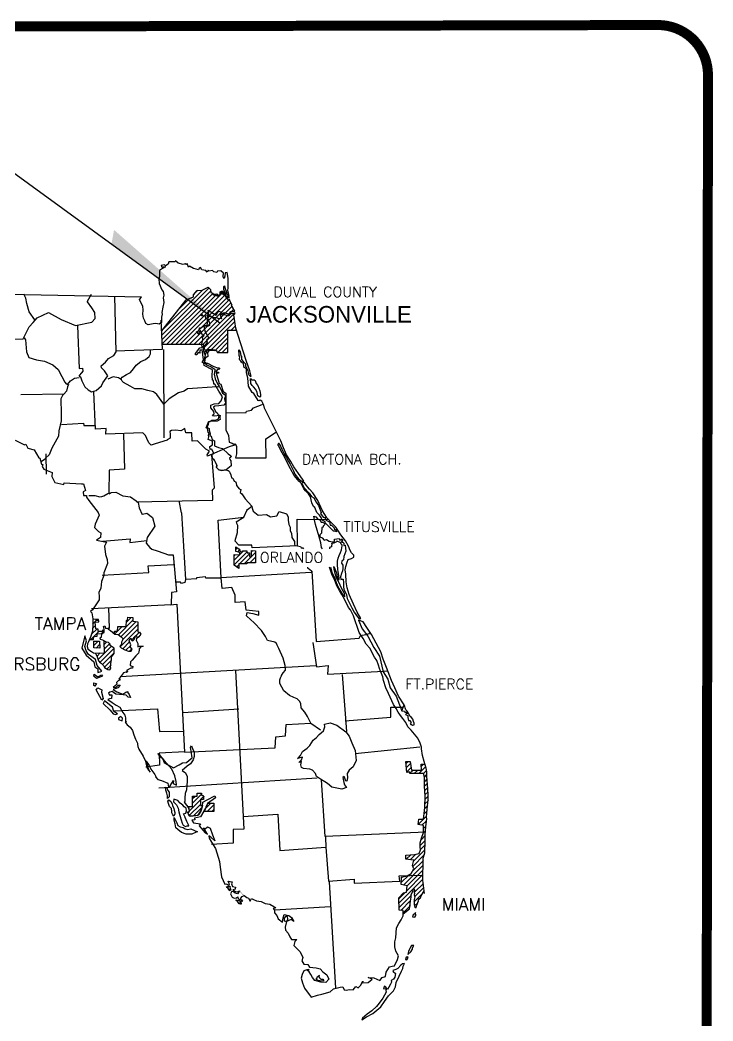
# Paper-space layout 'Cover' of a CAD drawing. Header units: feet, sheet in inches. Extents: x -1.2 to 33.8, y 0.1 to 22.9.
# Drawn here: x 13.79 to 16.66, y 14.531 to 18.678 of the extents above; entities that cross this region are included whole.
import ezdxf
from ezdxf.enums import TextEntityAlignment as Align

# ---------------------------------------------------------------- set-up
doc = ezdxf.new("R2010")
doc.units = ezdxf.units.FT
doc.header["$MEASUREMENT"] = 0
doc.layers.add('TBLK', color=7, linetype='Continuous')
doc.styles.add('ITALICC', font='simplex', dxfattribs={"height": 0.005333})
doc.styles.add('JAX', font='H2N.SHX', dxfattribs={"height": 0.111111})
doc.styles.add('SIMPLEX', font='simplex.shx', dxfattribs={"width": 0.9, "height": 0.08})

# ---------------------------------------------------------------- blocks, each defined once
blk = doc.blocks.new('*X25')
at = {"color": 0}
for p, q in [((-182002, -102452), (-45847, 33703)), ((-181359, -115068), (-40686, 25605)), ((-180717, -127684), (-34600, 18433)), ((-177844, -85036), (-64666, 28142)), ((-168872, -129098), (-25852, 13923)), ((-155746, -129230), (-6521, 19995)), ((-142620, -129361), (218, 13476)), ((-132110, -26044), (-104062, 2004)), ((-129493, -129493), (6873, 6873)), ((-116367, -129625), (14054, 796)), ((-86490, 19576), (-78782, 27284)), ((-103241, -129757), (17830, -8686)), ((-90115, -129889), (21607, -18168)), ((-76988, -130021), (25383, -27650)), ((-63862, -130153), (29159, -37132)), ((-62823, -142372), (27199, -52350)), ((-59620, -152428), (28682, -64125)), ((17700, -88366), (30165, -75901)), ((31648, -87676), (32973, -86351)), ((-40665, -146731), (9021, -97045)), ((-27407, -146731), (8814, -110510)), ((-20053, -152635), (8608, -123975)), ((-6794, -152635), (8401, -137440)), ((6464, -152635), (8194, -150905))]:
    blk.add_line(p, q, dxfattribs=at)
blk = doc.blocks.new('*X24')
at = {"color": 0}
for p, q in [((31385, -724335), (35630, -720091)), ((26417, -769078), (64066, -731429)), ((26417, -742562), (29414, -739565)), ((26417, -755820), (42017, -740220)), ((37126, -731853), (42533, -726445)), ((42170, -766583), (71272, -737481)), ((42845, -739392), (53641, -728596)), ((55429, -766583), (76028, -745984)), ((71959, -763311), (88399, -746871)), ((76764, -745247), (88399, -733613)), ((77022, -731732), (80868, -727885)), ((33678, -775075), (40048, -768705)), ((85217, -763311), (88399, -760129))]:
    blk.add_line(p, q, dxfattribs=at)
blk = doc.blocks.new('*X23')
at = {"color": 0}
for p, q in [((-383376, -926965), (-382790, -926378)), ((-371784, -928631), (-370074, -926921)), ((-285422, -935077), (-271632, -921286)), ((-386897, -970260), (-371851, -955214)), ((-383906, -940753), (-372855, -929702)), ((-383520, -953625), (-375065, -945170)), ((-311786, -961441), (-298109, -947763)), ((-307598, -970511), (-266716, -929629)), ((-303922, -1006609), (-252619, -955306)), ((-300969, -977140), (-257214, -933385)), ((-295046, -984475), (-252619, -942048)), ((-389203, -985824), (-380343, -976964)), ((-380062, -976683), (-365870, -962492)), ((-358682, -968561), (-350019, -959899)), ((-319844, -969498), (-311984, -961638)), ((-271363, -987309), (-258989, -974935)), ((-258497, -974443), (-247924, -963870)), ((-379932, -1003070), (-367239, -990377)), ((-373777, -1010173), (-363382, -999778)), ((-367079, -1043250), (-328682, -1004853)), ((-361919, -1051348), (-321759, -1011188)), ((-349862, -999517), (-343242, -992896)), ((-349638, -1012551), (-334647, -997559)), ((-296239, -1012185), (-276414, -992360)), ((-287103, -1016307), (-273223, -1002427)), ((-277025, -1019487), (-270144, -1012606)), ((-375683, -1025337), (-375275, -1024930)), ((-370641, -1033554), (-361652, -1024565)), ((-355139, -1057827), (-322374, -1025061)), ((-350532, -1066478), (-329920, -1045866)), ((-341956, -1071160), (-330330, -1059534))]:
    blk.add_line(p, q, dxfattribs=at)
blk = doc.blocks.new('*X22')
at = {"color": 0}
for p, q in [((-103305, -1482163), (-71333, -1450191)), ((-94052, -1459652), (-68187, -1433787)), ((-94052, -1446394), (-86904, -1439245)), ((-80537, -1432879), (-78302, -1430644)), ((-70631, -1449489), (-61815, -1440673)), ((-106835, -1472435), (-104376, -1469976)), ((-103542, -1495659), (-71333, -1463450)), ((-91042, -1496417), (-66442, -1471817)), ((-55942, -1474575), (-41100, -1459733)), ((-51743, -1483634), (-32652, -1464544)), ((-38485, -1483634), (-32652, -1477802)), ((-107881, -1486739), (-106626, -1485484))]:
    blk.add_line(p, q, dxfattribs=at)
blk = doc.blocks.new('*X21')
at = {"color": 0}
for p, q in [((524779, -1344635), (530755, -1338659)), ((525848, -1356824), (537737, -1344935)), ((526918, -1369012), (539585, -1356345)), ((561762, -1373943), (581760, -1353945)), ((568840, -1353607), (575393, -1347053)), ((536200, -1372988), (545347, -1363841)), ((548504, -1373943), (558605, -1363841)), ((575021, -1373943), (583608, -1365355)), ((577848, -1384373), (585064, -1377158)), ((577848, -1397632), (585925, -1389555)), ((577857, -1410881), (586786, -1401952)), ((579038, -1422958), (587637, -1414359)), ((580219, -1435036), (588433, -1426822)), ((580255, -1448258), (589228, -1439284)), ((578507, -1476522), (588334, -1466695)), ((579647, -1462124), (590024, -1451747)), ((560059, -1521487), (575148, -1506398)), ((561372, -1506915), (561890, -1506398)), ((575171, -1506375), (584446, -1497099)), ((576750, -1491538), (586008, -1482279)), ((570878, -1523926), (582885, -1511919)), ((575168, -1532894), (581762, -1526300)), ((568277, -1566301), (580555, -1554024)), ((574650, -1546670), (581154, -1540167)), ((547233, -1627120), (579246, -1595107)), ((565498, -1582339), (580006, -1567831)), ((566736, -1594359), (579456, -1581639)), ((525461, -1622376), (538326, -1609511)), ((537094, -1624001), (553316, -1607779)), ((544557, -1643054), (578493, -1609119)), ((516925, -1697203), (573770, -1640358)), ((528127, -1699260), (573770, -1653616)), ((543672, -1657198), (575102, -1625768)), ((504294, -1749609), (573770, -1680133)), ((510983, -1689887), (532446, -1668423)), ((511807, -1675805), (513862, -1673749)), ((526155, -1714490), (573770, -1666874)), ((550469, -1716692), (574926, -1692235)), ((550469, -1729951), (576337, -1704082)), ((503829, -1736815), (522083, -1718561)), ((504759, -1762402), (540362, -1726800)), ((547034, -1746644), (568298, -1725380)), ((509852, -1770567), (538002, -1742417)), ((516099, -1777579), (537273, -1756405)), ((549018, -1757918), (558490, -1748446))]:
    blk.add_line(p, q, dxfattribs=at)

psp = doc.layouts.new('Cover')

# ---------------------------------------------------------------- linework, layer by layer
at = {"layer": 'TBLK'}
for p, q in [((13.3634, 18.3342), (14.6176, 17.4228)), ((13.8963, 16.8807), (13.8982, 16.796))]:
    psp.add_line(p, q, dxfattribs=at)
psp.add_lwpolyline([(9.4315, 18.4347, 0.0414, 0.0414, 0), (9.4187, 8.8314, 0.0414, 0.0414, 0), (16.6264, 8.8468, 0.0414, 0.0414, 0), (16.6393, 18.4501, 0.0414, 0.0414, 0.414214), (16.4324, 18.657, 0, 0, 0)], format="xyseb", dxfattribs=at)
at = {"layer": 'TBLK', "const_width": 0.0414}
psp.add_lwpolyline([(16.4324, 18.657), (9.6384, 18.6416, 0.414214)], format="xyb", dxfattribs=at)
at = {"layer": 'TBLK'}
for points in [[(15.0421, 16.4873), (15.0382, 16.4933), (15.0357, 16.5125), (15.0282, 16.5362), (15.021, 16.5648), (15.0135, 16.5878), (15.0107, 16.6008), (15.0074, 16.622), (15.0144, 16.6196), (15.0239, 16.6105), (15.031, 16.6074), (15.037, 16.5982), (15.0433, 16.5972), (15.0519, 16.5914), (15.0558, 16.5965), (15.0521, 16.5997), (15.0414, 16.606), (15.0374, 16.6168), (15.0306, 16.6261), (15.0189, 16.6378), (15.0108, 16.6588), (15.0058, 16.662), (14.9986, 16.6781), (14.9925, 16.7019), (14.9848, 16.7153), (14.9724, 16.7269), (14.965, 16.7362), (14.9603, 16.747), (14.9533, 16.7604), (14.9453, 16.7675), (14.9408, 16.7735), (14.9253, 16.7912), (14.9106, 16.8187), (14.8967, 16.8441), (14.8865, 16.8656), (14.8751, 16.885), (14.861, 16.9139), (14.8589, 16.9151), (14.8585, 16.9212), (14.8598, 16.9234), (14.8597, 16.9248), (14.8611, 16.9242), (14.8649, 16.9189), (14.8694, 16.9122), (14.8742, 16.9001), (14.8843, 16.8813), (14.892, 16.8666), (14.9013, 16.8492), (14.9088, 16.8379), (14.9158, 16.8245), (14.9221, 16.8096), (14.9284, 16.7962), (14.9426, 16.777), (14.9578, 16.7661), (14.9652, 16.7673), (14.96, 16.7752), (14.9427, 16.7998), (14.9239, 16.827), (14.9109, 16.849), (14.8935, 16.8763), (14.8808, 16.9053), (14.8701, 16.9351), (14.8514, 16.9733), (14.8328, 17.0088), (14.8024, 17.0692), (14.8003, 17.0822), (14.7918, 17.0983), (14.7846, 17.1034), (14.7806, 17.1004), (14.7758, 17.1015), (14.7582, 17.1301), (14.751, 17.1353), (14.7358, 17.1606), (14.7332, 17.195), (14.7284, 17.2168), (14.7275, 17.2333), (14.7182, 17.2383), (14.7153, 17.254), (14.7074, 17.2598), (14.705, 17.2652), (14.7007, 17.2684), (14.6991, 17.2724), (14.6998, 17.2842), (14.6969, 17.2854), (14.698, 17.2903), (14.6961, 17.3109), (14.7022, 17.3029), (14.705, 17.2886), (14.7073, 17.2853), (14.7068, 17.2708), (14.714, 17.2636), (14.7236, 17.2531), (14.7242, 17.2434), (14.7335, 17.2254), (14.7346, 17.2172), (14.7379, 17.2077), (14.7446, 17.2005), (14.7472, 17.202), (14.7411, 17.2251), (14.7263, 17.2677), (14.705, 17.3362), (14.6835, 17.4012), (14.6761, 17.4561), (14.6813, 17.4626), (14.6744, 17.4622), (14.6654, 17.4617), (14.6609, 17.4572), (14.6542, 17.4527), (14.6467, 17.4523), (14.6417, 17.4555), (14.6264, 17.4566), (14.6207, 17.4605), (14.618, 17.4603), (14.6246, 17.44), (14.6107, 17.4412), (14.6051, 17.4444), (14.5905, 17.4449), (14.5715, 17.4507), (14.5673, 17.4409), (14.5745, 17.4226), (14.5751, 17.4123), (14.5691, 17.4092), (14.5512, 17.4082), (14.5545, 17.3987), (14.5551, 17.3884), (14.5719, 17.3603), (14.5627, 17.3516), (14.5653, 17.3435), (14.5538, 17.3262), (14.5512, 17.3116), (14.567, 17.3132), (14.582, 17.3147), (14.5974, 17.3121), (14.5976, 17.308), (14.5728, 17.3086), (14.5657, 17.3), (14.5673, 17.2842), (14.5566, 17.2774), (14.554, 17.2614), (14.5619, 17.2563), (14.5661, 17.2565), (14.5896, 17.2434), (14.6043, 17.2387), (14.6058, 17.2367), (14.6134, 17.2371), (14.6172, 17.2312), (14.607, 17.2292), (14.6013, 17.2199), (14.6117, 17.2192), (14.6113, 17.2149), (14.6023, 17.2144), (14.6151, 17.1717), (14.6222, 17.1686), (14.6315, 17.1388), (14.6422, 17.1319), (14.6427, 17.1243), (14.6374, 17.1081), (14.6385, 17.1012), (14.6417, 17.0924), (14.6334, 17.0816), (14.6128, 17.0791), (14.597, 17.0775), (14.5916, 17.0745), (14.5949, 17.0649), (14.6004, 17.0543), (14.6083, 17.0491), (14.6093, 17.0437), (14.6184, 17.0401), (14.6176, 17.0311), (14.6188, 17.0222), (14.6067, 17.0166), (14.5792, 17.015), (14.5717, 17.0126), (14.5711, 17.0118), (14.5696, 17.0021), (14.5644, 16.9956), (14.5648, 16.9901), (14.5726, 16.9857), (14.573, 16.9789), (14.5773, 16.9632), (14.5756, 16.9569), (14.5819, 16.9538), (14.5862, 16.9396), (14.5949, 16.9345), (14.5953, 16.9138), (14.6115, 16.9071), (14.6291, 16.9034), (14.6517, 16.8812), (14.6618, 16.8735), (14.6647, 16.8709), (14.6629, 16.8666), (14.6576, 16.8622), (14.6586, 16.8567), (14.6637, 16.8515), (14.6643, 16.8308), (14.6439, 16.8148), (14.6256, 16.8113), (14.6131, 16.8149), (14.6091, 16.8182), (14.6042, 16.8242), (14.6056, 16.8333), (14.599, 16.8457), (14.5963, 16.852), (14.593, 16.8578), (14.5878, 16.8605), (14.5851, 16.862), (14.5839, 16.8783), (14.5928, 16.8821), (14.585, 16.8995), (14.5776, 16.8991), (14.5761, 16.9114), (14.5875, 16.9176), (14.5866, 16.9327), (14.5696, 16.94), (14.5725, 16.9505), (14.5699, 16.9586), (14.5731, 16.9643), (14.5692, 16.971), (14.567, 16.986), (14.5607, 16.9885), (14.5723, 17.016), (14.5757, 17.0148), (14.5844, 17.0195), (14.5989, 17.0196), (14.6117, 17.0259), (14.6143, 17.0399), (14.5973, 17.0368), (14.5875, 17.0376), (14.5901, 17.0419), (14.594, 17.0463), (14.5927, 17.0566), (14.5795, 17.0709), (14.5795, 17.082), (14.5936, 17.0883), (14.6136, 17.0895), (14.6226, 17.0997), (14.6286, 17.1172), (14.6217, 17.1279), (14.6134, 17.1406), (14.5966, 17.1686), (14.5932, 17.1691), (14.5916, 17.1841), (14.5867, 17.1859), (14.5856, 17.2038), (14.587, 17.2287), (14.5521, 17.2468), (14.551, 17.255), (14.5438, 17.2601), (14.5493, 17.2715), (14.5443, 17.3112), (14.5354, 17.31), (14.5331, 17.303), (14.536, 17.2997), (14.5347, 17.2982), (14.5277, 17.3006), (14.522, 17.2906), (14.5172, 17.2903), (14.5169, 17.2965), (14.5349, 17.3197), (14.5438, 17.3208), (14.543, 17.3346), (14.543, 17.3346), (14.5467, 17.3548), (14.5462, 17.3637), (14.5526, 17.371), (14.5457, 17.372), (14.5369, 17.3922), (14.5294, 17.3807), (14.5303, 17.3759), (14.5214, 17.3871), (14.5261, 17.3881), (14.5314, 17.3933), (14.5336, 17.403), (14.5412, 17.4035), (14.5529, 17.4138), (14.5648, 17.4117), (14.5663, 17.4215), (14.5668, 17.4381), (14.5598, 17.4397), (14.5584, 17.4507), (14.5411, 17.4525), (14.5407, 17.4601), (14.5451, 17.4541), (14.5653, 17.4525), (14.5712, 17.4569), (14.5701, 17.4638), (14.5721, 17.4646), (14.5695, 17.4755), (14.6024, 17.4546), (14.6118, 17.471), (14.6216, 17.4688), (14.6303, 17.4603), (14.6355, 17.4661), (14.6566, 17.4598), (14.6629, 17.4705), (14.6801, 17.4721), (14.6664, 17.4948), (14.6683, 17.4963), (14.6575, 17.5171), (14.654, 17.5176), (14.6421, 17.5321), (14.6312, 17.5412), (14.624, 17.5469), (14.6186, 17.5466), (14.6169, 17.5389), (14.6118, 17.5324), (14.604, 17.5348), (14.5977, 17.5371), (14.5899, 17.5394), (14.5946, 17.5418), (14.6049, 17.5431), (14.6078, 17.5405), (14.6164, 17.5368), (14.6189, 17.5405), (14.6183, 17.5514), (14.6244, 17.5539), (14.6305, 17.5549), (14.6327, 17.5516), (14.6388, 17.5416), (14.6424, 17.5403), (14.6391, 17.5499), (14.6336, 17.5599), (14.6339, 17.5689), (14.6342, 17.5744), (14.6362, 17.5759), (14.6386, 17.5692), (14.6411, 17.5617), (14.6443, 17.555), (14.6446, 17.5488), (14.6455, 17.5461), (14.6471, 17.5421), (14.6486, 17.54), (14.6502, 17.5353), (14.6524, 17.5327), (14.6545, 17.5328), (14.6558, 17.5342), (14.6548, 17.5404), (14.6511, 17.556), (14.6524, 17.5699), (14.6515, 17.5851), (14.6523, 17.6086), (14.6482, 17.6318), (14.64, 17.6306), (14.6388, 17.6161), (14.6358, 17.6076), (14.6322, 17.6095), (14.6318, 17.6164), (14.6332, 17.6289), (14.6215, 17.6393), (14.6072, 17.6371), (14.6047, 17.6314), (14.5921, 17.6341), (14.5877, 17.6394), (14.5719, 17.6378), (14.5696, 17.6418), (14.5654, 17.6326), (14.5593, 17.6406), (14.5426, 17.643), (14.5373, 17.6524), (14.5312, 17.6493), (14.5295, 17.643), (14.519, 17.6458), (14.5078, 17.6486), (14.4914, 17.658), (14.4875, 17.6543), (14.4819, 17.6686), (14.4778, 17.6655), (14.4736, 17.6674), (14.4655, 17.6655), (14.4452, 17.6699), (14.4336, 17.6796), (14.4318, 17.6753), (14.4069, 17.6753), (14.4039, 17.6669), (14.3926, 17.6593), (14.3876, 17.6632), (14.3814, 17.6628), (14.3746, 17.6603), (14.3763, 17.6556), (14.3928, 17.6559), (14.3802, 17.6482), (14.3675, 17.6406), (14.3682, 17.6158), (14.3654, 17.6053), (14.3665, 17.5861), (14.377, 17.5597), (14.3821, 17.5531), (14.3851, 17.5381), (14.383, 17.5263), (14.3854, 17.5078), (14.3811, 17.4882), (14.3775, 17.4659), (14.3786, 17.459), (14.3765, 17.4466), (14.3757, 17.4251), (14.3664, 17.4183), (14.3518, 17.4202), (14.3415, 17.419), (14.3211, 17.4144), (14.3111, 17.4207), (14.3069, 17.4322), (14.3009, 17.4422), (14.2992, 17.4586), (14.3003, 17.476), (14.298, 17.4925), (14.2933, 17.5025), (14.2853, 17.52), (14.2931, 17.5301), (13.3916, 17.547)], [(13.6138, 17.355), (13.8035, 17.3569), (13.8277, 17.4061), (13.8447, 17.4244), (13.8608, 17.4447), (13.9074, 17.466), (13.9603, 17.4371), (14.0192, 17.4128), (14.0878, 17.4257), (14.1008, 17.441), (14.0994, 17.4658), (14.0871, 17.4853), (14.069, 17.5105), (14.0689, 17.5133), (14.0853, 17.542)], [(13.851, 17.4352), (13.8276, 17.4684), (13.8187, 17.5032), (13.8139, 17.5258), (13.8061, 17.542)], [(14.3766, 17.3895), (14.478, 17.5179), (14.5084, 17.5314), (14.508, 17.539), (14.5229, 17.5571), (14.5443, 17.5591), (14.5692, 17.5709), (14.5788, 17.561), (14.5801, 17.5493), (14.5886, 17.5463), (14.5907, 17.5394), (14.6037, 17.538), (14.6122, 17.5362), (14.6182, 17.54), (14.6194, 17.55), (14.6292, 17.55), (14.6342, 17.5429), (14.6408, 17.5376), (14.6472, 17.5323), (14.6507, 17.5281), (14.657, 17.5277)], [(14.0283, 17.4112), (14.0349, 17.2343), (14.048, 17.2351), (14.0494, 17.2226), (14.045, 17.2155), (14.0352, 17.2045), (14.0346, 17.2031), (14.0403, 17.1993), (14.0461, 17.183), (14.0579, 17.1587), (14.0718, 17.1456), (14.0854, 17.1368), (14.1052, 17.1427), (14.1276, 17.1627), (14.1331, 17.1754), (14.1537, 17.2044), (14.14, 17.2244), (14.1275, 17.2368), (14.1257, 17.2457), (14.1442, 17.2606), (14.1565, 17.2759), (14.1787, 17.2875), (14.1882, 17.3033), (14.1827, 17.5343)], [(14.1852, 17.3073), (14.3801, 17.3149), (14.3741, 17.4344)], [(14.3811, 17.335), (14.5286, 17.3351), (14.5498, 17.3334), (14.5498, 17.3277), (14.5475, 17.3238), (14.5506, 17.3008), (14.5561, 17.2905), (14.5608, 17.297), (14.5654, 17.3096), (14.5749, 17.3114), (14.5843, 17.3114), (14.6016, 17.3096), (14.6079, 17.3008), (14.651, 17.3008), (14.651, 17.3927), (14.6869, 17.3927)], [(13.8068, 17.3606), (13.8127, 17.3526), (13.8162, 17.3029), (13.8259, 17.2799), (13.8576, 17.2707), (13.8911, 17.2649), (13.9253, 17.2495), (13.9479, 17.2294), (13.9627, 17.2011), (13.975, 17.1782), (13.9811, 17.1703), (13.9895, 17.1673), (13.9909, 17.1681), (13.9866, 17.1581), (13.9828, 17.1399), (13.971, 17.1281), (13.9671, 17.1231), (13.9664, 17.1224), (13.9596, 17.1088), (13.9587, 17.088), (13.9605, 17.068), (13.96, 17.0167), (13.9512, 16.976), (13.9497, 16.9538), (13.9214, 16.9036), (13.9105, 16.8761), (13.8953, 16.8627), (13.892, 16.859), (13.8902, 16.8562), (13.8788, 16.8486)], [(14.5561, 17.2905), (14.5535, 17.2781), (14.5512, 17.2669), (14.5535, 17.2571), (14.5637, 17.2488), (14.582, 17.2404), (14.5969, 17.232), (14.5969, 17.2265), (14.5946, 17.2111), (14.598, 17.1916), (14.6083, 17.1707), (14.6163, 17.1581), (14.622, 17.1484), (14.6289, 17.1316), (14.6391, 17.1246), (14.6426, 17.1218), (14.6426, 17.0228), (14.6426, 16.98), (14.6535, 16.957), (14.6558, 16.9283), (14.6683, 16.9253), (14.6755, 16.9202), (14.6809, 16.9224), (14.6778, 16.9167), (14.656, 16.9101), (14.5661, 16.8703), (14.565, 16.8765), (14.5746, 16.8916), (14.5595, 16.9005), (14.525, 16.9345), (14.5029, 16.9333), (14.501, 16.9678), (14.4761, 16.9677), (14.4723, 16.9855), (14.4689, 16.9833), (14.4562, 16.9763), (14.4359, 16.9787), (14.4173, 16.9776), (14.4107, 16.973), (14.4113, 16.9627), (14.4115, 16.9461), (14.3995, 16.9384), (14.3988, 16.9378), (14.3491, 16.9224), (14.3335, 16.9167), (14.3232, 16.9258), (14.3153, 16.9441), (14.3091, 16.9568), (14.298, 16.968), (14.1459, 16.9622), (14.146, 16.985), (14.1026, 16.9825), (14.0951, 17.1373)], [(14.2091, 17.1923), (14.2136, 17.198), (14.231, 17.2088), (14.2471, 17.218), (14.2601, 17.2332), (14.271, 17.2484), (14.2909, 17.2634), (14.3099, 17.2714), (14.3244, 17.284), (14.33, 17.2954), (14.3298, 17.3107)], [(14.3844, 17.3124), (14.3851, 16.9466)], [(13.986, 17.1678), (13.9867, 17.1685), (13.9983, 17.1824), (14.0157, 17.1938), (14.0343, 17.1962)], [(14.6058, 17.1587), (14.4837, 17.1497), (14.4704, 17.1406), (14.4459, 17.133), (14.4071, 17.1079), (14.3855, 17.0866), (14.3562, 17.1265), (14.3431, 17.1375), (14.3193, 17.1424), (14.294, 17.1493), (14.2648, 17.1504), (14.2455, 17.161), (14.2183, 17.1755), (14.2124, 17.1813), (14.2101, 17.1868), (14.1971, 17.1951), (14.1761, 17.2), (14.1531, 17.1897)], [(13.7937, 17.1264), (13.9715, 17.1296)], [(14.6058, 17.1587), (14.6153, 17.1596)], [(14.6426, 17.0502), (14.7269, 17.0513), (14.728, 17.0569), (14.7485, 17.0615), (14.7563, 17.071), (14.7922, 17.0848)], [(14.7922, 17.0848), (14.7964, 17.0896)], [(13.9615, 17.0022), (14.0533, 17.0081), (14.0546, 16.9978), (14.1003, 16.9983)], [(14.2187, 16.9621), (14.2227, 16.8176), (14.1586, 16.8126), (14.1571, 16.7169), (14.1538, 16.7146), (14.1377, 16.7047), (14.122, 16.7011), (14.101, 16.706), (14.0746, 16.7066)], [(14.6809, 16.9224), (14.6871, 16.9118), (14.6867, 16.8807), (14.6822, 16.8638), (14.8096, 16.8634), (14.8079, 16.9423), (14.848, 16.9688), (14.8525, 16.9711)], [(13.7693, 16.9378), (13.8083, 16.9186), (13.8137, 16.921), (13.8216, 16.9042), (13.8482, 16.8975), (13.8681, 16.8641), (13.8715, 16.8629), (13.8791, 16.8385), (13.8848, 16.8361), (13.8811, 16.8283), (13.8887, 16.8176), (13.9233, 16.8037), (13.9215, 16.787), (13.9346, 16.7622), (13.9716, 16.754), (13.9726, 16.761), (14.0439, 16.7568), (14.0522, 16.7559), (14.0607, 16.7288), (14.0521, 16.7228), (14.053, 16.7076), (14.0653, 16.7083), (14.0657, 16.7015), (14.0748, 16.6874), (14.1135, 16.6372), (14.1176, 16.6264), (14.1017, 16.5897), (14.0978, 16.5749), (14.1152, 16.5587), (14.1239, 16.5536), (14.1236, 16.5343), (14.1062, 16.5236), (14.1474, 16.515), (14.1401, 16.498), (14.1434, 16.4643), (14.1515, 16.4427), (14.1525, 16.4262), (14.1367, 16.3874), (14.1374, 16.3763), (14.1271, 16.3516), (14.1245, 16.3239), (14.1166, 16.3062), (14.1175, 16.2896), (14.1183, 16.2759), (14.0903, 16.2342), (14.0817, 16.2273), (14.0869, 16.222), (14.0908, 16.1972), (14.0911, 16.1756), (14.0896, 16.1463), (14.0837, 16.1259), (14.0736, 16.1024), (14.0692, 16.0932), (14.0682, 16.0827), (14.0708, 16.0731), (14.0788, 16.0658), (14.0853, 16.0619), (14.0938, 16.0567), (14.1009, 16.0543), (14.1038, 16.0523), (14.11, 16.0394), (14.1149, 16.0236), (14.1222, 16.0149), (14.1265, 16.0131), (14.1353, 16.0037), (14.1392, 15.9956), (14.1534, 15.9872), (14.1618, 15.9862), (14.1664, 15.9926), (14.1653, 16.001), (14.1663, 16.0101), (14.1689, 16.0283), (14.169, 16.0401), (14.1796, 16.0538), (14.1794, 16.0719), (14.1792, 16.076), (14.1627, 16.0871), (14.1638, 16.092), (14.1559, 16.0986), (14.1475, 16.1003), (14.1325, 16.1087), (14.1226, 16.1116), (14.1222, 16.1186), (14.1276, 16.1223), (14.1292, 16.1342), (14.1372, 16.1416), (14.1379, 16.1548), (14.136, 16.1658), (14.1415, 16.1682), (14.1434, 16.1579), (14.1511, 16.1568), (14.1516, 16.1604), (14.1568, 16.155), (14.1647, 16.1491), (14.1821, 16.1333), (14.1968, 16.1326), (14.2083, 16.1227), (14.2163, 16.116), (14.2146, 16.109), (14.2101, 16.1005), (14.2104, 16.0928), (14.2039, 16.0827), (14.2091, 16.0767), (14.2241, 16.0684), (14.2396, 16.0629), (14.2501, 16.0626), (14.2538, 16.0712), (14.2457, 16.0813), (14.2488, 16.0897), (14.2457, 16.0965), (14.2425, 16.1054), (14.2462, 16.1154), (14.2504, 16.1162), (14.2507, 16.11), (14.2571, 16.1061), (14.2624, 16.1119), (14.2662, 16.1211), (14.268, 16.1268), (14.2728, 16.127), (14.2732, 16.1194), (14.2716, 16.1089), (14.2779, 16.0946), (14.2782, 16.0869), (14.2785, 16.0813), (14.2846, 16.0837), (14.2999, 16.0838), (14.2903, 16.0805), (14.283, 16.0732), (14.2839, 16.0677), (14.2815, 16.0606), (14.2804, 16.055), (14.2698, 16.0434), (14.2546, 16.026), (14.2479, 16.0194), (14.2465, 16.004), (14.2572, 15.9997), (14.2555, 15.9926), (14.2485, 15.9923), (14.2308, 15.9838), (14.2366, 15.9793), (14.2305, 15.9747), (14.2283, 15.9768), (14.2188, 15.9735), (14.2024, 15.9512), (14.1998, 15.9476), (14.204, 15.9471), (14.2021, 15.9428), (14.1959, 15.9404), (14.19, 15.9332), (14.1903, 15.927), (14.185, 15.9204), (14.1763, 15.9131), (14.1881, 15.9137), (14.1962, 15.9217), (14.2044, 15.9228), (14.1953, 15.9112), (14.1884, 15.9088), (14.1822, 15.9071), (14.1761, 15.904), (14.1912, 15.8943), (14.2152, 15.8857), (14.2281, 15.8933), (14.2363, 15.8964), (14.2351, 15.8936), (14.2425, 15.8835), (14.2472, 15.8719), (14.2374, 15.8722), (14.23, 15.8808), (14.2167, 15.8823), (14.2014, 15.8837), (14.1874, 15.8851), (14.1767, 15.8922), (14.1709, 15.8961), (14.1613, 15.8929), (14.1559, 15.8899), (14.1612, 15.8797), (14.1646, 15.8826), (14.1701, 15.8829), (14.1694, 15.8669), (14.1598, 15.8664), (14.1536, 15.8634), (14.1716, 15.851), (14.1881, 15.8399), (14.2032, 15.8309), (14.2153, 15.8092), (14.2235, 15.7977), (14.2261, 15.7874), (14.2273, 15.7757), (14.229, 15.7688), (14.2248, 15.7686), (14.2337, 15.7579), (14.2466, 15.7488), (14.2556, 15.7352), (14.2607, 15.716), (14.2678, 15.6982), (14.2762, 15.6826), (14.277, 15.6785), (14.2782, 15.6688), (14.2822, 15.6571), (14.3003, 15.6281), (14.3089, 15.6076), (14.315, 15.5807), (14.3217, 15.57), (14.3283, 15.5626), (14.3276, 15.5647), (14.3222, 15.5763), (14.313, 15.6078), (14.3243, 15.5902), (14.3313, 15.5746), (14.3477, 15.5523), (14.3522, 15.5436), (14.3509, 15.542), (14.3611, 15.5314), (14.3752, 15.5279), (14.4021, 15.5166), (14.405, 15.5001), (14.4124, 15.506), (14.4261, 15.5268), (14.4238, 15.5156), (14.4374, 15.5078), (14.4366, 15.5238), (14.4314, 15.5473), (14.4189, 15.5745), (14.3948, 15.6005), (14.3806, 15.6193), (14.3722, 15.6217), (14.3676, 15.6312), (14.3602, 15.6399), (14.3667, 15.6353), (14.3808, 15.6158), (14.3871, 15.6022), (14.4007, 15.5938), (14.4256, 15.5803), (14.4494, 15.5919), (14.4623, 15.6001), (14.4789, 15.6023), (14.4902, 15.6119), (14.5024, 15.6215), (14.4983, 15.6485), (14.4972, 15.6567), (14.4955, 15.6643), (14.5007, 15.6708), (14.504, 15.6605), (14.511, 15.6449), (14.5111, 15.6275), (14.5069, 15.6134), (14.4959, 15.5962), (14.4817, 15.5871), (14.4609, 15.5695), (14.4746, 15.559), (14.4823, 15.544), (14.4819, 15.5231), (14.4812, 15.5078), (14.4793, 15.4889), (14.4744, 15.4741), (14.4725, 15.4553), (14.4725, 15.4406), (14.4698, 15.4377), (14.4794, 15.4257), (14.4884, 15.4128), (14.4911, 15.4004), (14.4892, 15.3968), (14.4829, 15.3966), (14.4859, 15.3912), (14.4905, 15.3816), (14.4976, 15.3799), (14.528, 15.3833), (14.541, 15.4055), (14.5457, 15.4217), (14.5471, 15.4371), (14.5647, 15.4477), (14.5966, 15.4638), (14.5991, 15.4555), (14.5661, 15.4325), (14.5568, 15.4084), (14.5516, 15.4005), (14.538, 15.3776), (14.5126, 15.3715), (14.5136, 15.3646), (14.5019, 15.3627), (14.5086, 15.3519), (14.538, 15.3483), (14.5322, 15.339), (14.5572, 15.311), (14.5658, 15.3051), (14.559, 15.3166), (14.5493, 15.3308), (14.5564, 15.3277), (14.5657, 15.3358), (14.5772, 15.33), (14.5868, 15.3026), (14.5962, 15.278), (14.5803, 15.2933), (14.5717, 15.2977), (14.5728, 15.2887), (14.5827, 15.2718), (14.5992, 15.2454), (14.6163, 15.1913), (14.6188, 15.1684), (14.624, 15.129), (14.6381, 15.0977), (14.6421, 15.0993), (14.6535, 15.0952), (14.6576, 15.0956), (14.656, 15.101), (14.6519, 15.11), (14.6679, 15.1075), (14.6659, 15.099), (14.6705, 15.0886), (14.6823, 15.085), (14.6804, 15.0778), (14.6715, 15.0744), (14.6824, 15.0676), (14.691, 15.0656), (14.6993, 15.0703), (14.6962, 15.0645), (14.6904, 15.0576), (14.6805, 15.0603), (14.6723, 15.0676), (14.6655, 15.0661), (14.6616, 15.0583), (14.6686, 15.0445), (14.677, 15.0405), (14.6865, 15.0418), (14.6921, 15.0454), (14.6935, 15.0372), (14.7054, 15.0337), (14.7051, 15.0404), (14.7097, 15.0474), (14.7186, 15.0509), (14.7288, 15.0433), (14.7366, 15.0401), (14.7431, 15.0282), (14.7486, 15.0386), (14.757, 15.0339), (14.7687, 15.029), (14.7893, 15.0262), (14.8054, 15.0183), (14.824, 15.0149), (14.8407, 15.0057), (14.8491, 15.0003), (14.8388, 14.9977), (14.8443, 14.9906), (14.8441, 14.9792), (14.8541, 14.9685), (14.8591, 14.954), (14.8775, 14.9406), (14.8795, 14.9579), (14.8846, 14.9729), (14.9037, 14.9688), (14.9145, 14.9593), (14.9241, 14.9439), (14.9125, 14.9514), (14.8938, 14.9434), (14.8874, 14.9204), (14.8892, 14.9076), (14.9003, 14.8947), (14.9079, 14.8793), (14.9138, 14.8688), (14.9327, 14.8695), (14.936, 14.8692), (14.9287, 14.8611), (14.9241, 14.844), (14.9404, 14.828), (14.9496, 14.8172), (14.9614, 14.7949), (14.9576, 14.7798), (14.9653, 14.7665), (14.9821, 14.7653), (14.9886, 14.7547), (15.0166, 14.7514), (15.0337, 14.7467), (15.0442, 14.7353), (15.06, 14.722), (15.0695, 14.7052), (15.0571, 14.6907), (15.0363, 14.6915), (15.0107, 14.6994), (15.0009, 14.7109), (14.9944, 14.7234), (14.9878, 14.7347), (14.9784, 14.7434), (14.966, 14.7397), (14.9582, 14.7234), (14.9544, 14.709), (14.9604, 14.6898), (14.9681, 14.6678), (14.987, 14.6408), (14.9955, 14.6295), (15.0223, 14.6382), (15.0393, 14.6417), (15.0744, 14.6526), (15.0886, 14.6643), (15.116, 14.6716), (15.1268, 14.6729), (15.1325, 14.6603), (15.1405, 14.6584), (15.1542, 14.6614), (15.1695, 14.6603), (15.1811, 14.6736), (15.1902, 14.6682), (15.1997, 14.6789), (15.2103, 14.6969), (15.2084, 14.6889), (15.2313, 14.6906), (15.2484, 14.7042), (15.2316, 14.7121), (15.2549, 14.7097), (15.2795, 14.6985), (15.2899, 14.7118), (15.3035, 14.7149), (15.3062, 14.7335), (15.3206, 14.7552), (15.3316, 14.7584), (15.3411, 14.7604), (15.3537, 14.7856), (15.3568, 14.8008), (15.3469, 14.821), (15.3427, 14.8381), (15.3416, 14.8589), (15.3469, 14.8759), (15.3485, 14.9168), (15.3593, 14.9354), (15.3684, 14.9502), (15.3763, 14.967), (15.377, 14.9757), (15.4033, 14.9959), (15.4077, 15.0278), (15.4095, 15.0444), (15.4096, 15.0537), (15.4176, 15.0719), (15.418, 15.0779), (15.4228, 15.0789), (15.4243, 15.0728), (15.4224, 15.0642), (15.424, 15.0587), (15.4223, 15.0541), (15.4251, 15.0452), (15.423, 15.0347), (15.4222, 15.024), (15.4228, 15.0139), (15.4241, 15.005), (15.4305, 14.9999), (15.434, 15.0117), (15.4406, 15.0287), (15.4394, 15.0301), (15.444, 15.0392), (15.4482, 15.0408), (15.4509, 15.0501), (15.4631, 15.0707)], [(14.2727, 16.6819), (14.5882, 16.6894), (14.5865, 16.7309), (14.5957, 16.7404), (14.5838, 16.8769)], [(14.5837, 16.8781), (14.5851, 16.8619), (14.5933, 16.8579), (14.5994, 16.8448), (14.6056, 16.8335), (14.604, 16.8241), (14.6086, 16.8185), (14.6132, 16.8148), (14.6255, 16.811), (14.6332, 16.8129), (14.6439, 16.8148), (14.647, 16.8129), (14.6516, 16.811), (14.6562, 16.8091), (14.6593, 16.8035), (14.6624, 16.7941), (14.6654, 16.781), (14.6716, 16.7792), (14.6762, 16.7679), (14.6823, 16.766), (14.6854, 16.7585), (14.6869, 16.7492), (14.6977, 16.7361), (14.7038, 16.7323), (14.7023, 16.721), (14.7079, 16.715), (14.723, 16.6937)], [(14.1586, 16.7149), (14.1593, 16.715), (14.168, 16.7202), (14.1874, 16.7213), (14.2159, 16.7064), (14.248, 16.7026), (14.2711, 16.6859), (14.2798, 16.6795), (14.2798, 16.6789), (14.2831, 16.6575), (14.2951, 16.6298), (14.2978, 16.6307), (14.3153, 16.6355)], [(14.4585, 16.6359), (14.4484, 16.6863)], [(14.723, 16.6937), (14.7503, 16.6641)], [(14.3153, 16.6355), (14.3391, 16.6164), (14.3484, 16.5813), (14.3165, 16.5347), (14.3127, 16.5108), (14.3281, 16.4928), (14.3361, 16.4855), (14.3581, 16.4782), (14.3849, 16.469), (14.4047, 16.4622), (14.4248, 16.4625), (14.4376, 16.3086), (14.4169, 16.3063), (14.4158, 16.2547), (14.0854, 16.2379)], [(14.4585, 16.6359), (14.4749, 16.3598), (14.4727, 16.3479), (14.4589, 16.3437), (14.4545, 16.349), (14.4344, 16.3488)], [(14.4769, 16.3619), (14.5219, 16.3647), (14.5218, 16.3682), (14.5564, 16.3719), (14.558, 16.3664), (14.6228, 16.3667), (14.6109, 16.6054), (14.7168, 16.6187), (14.7293, 16.6465), (14.7321, 16.6494), (14.7501, 16.6641), (14.7519, 16.6558), (14.756, 16.6428), (14.7763, 16.6263), (14.8108, 16.6294), (14.8274, 16.619), (14.8536, 16.6244), (14.8632, 16.6423), (14.8936, 16.6318), (14.9004, 16.6196), (14.901, 16.6065)], [(14.6854, 16.5994), (14.6871, 16.5939), (14.6904, 16.5851), (14.6887, 16.5538), (14.6802, 16.5201)], [(14.6854, 16.5994), (14.7168, 16.6184)], [(14.901, 16.6065), (14.9031, 16.5879), (14.9094, 16.5767), (14.9094, 16.5613), (14.9146, 16.5515), (14.9163, 16.5341), (14.9266, 16.5174), (14.9261, 16.5083), (14.9281, 16.4994)], [(14.9386, 16.4999), (14.9376, 16.6095), (15.0677, 16.6085)], [(14.1314, 16.5191), (14.2457, 16.5285), (14.2451, 16.5133), (14.315, 16.5213)], [(14.9386, 16.4999), (14.752, 16.4908), (14.7497, 16.5018), (14.6956, 16.5018), (14.6802, 16.5201)], [(15.0814, 16.511), (15.0795, 16.495), (15.072, 16.4932), (15.0713, 16.4873)], [(15.0753, 16.4118), (15.0753, 16.4113), (15.0814, 16.3902), (15.0869, 16.3774), (15.0938, 16.3661), (15.0997, 16.3478), (15.1036, 16.3383), (15.1107, 16.3229), (15.1169, 16.3115), (15.1259, 16.2982), (15.1319, 16.2909), (15.1355, 16.2884), (15.1333, 16.3027), (15.1232, 16.3215), (15.1155, 16.3363), (15.1091, 16.3517), (15.1013, 16.3665), (15.0948, 16.3855), (15.091, 16.4032), (15.0896, 16.4141), (15.1008, 16.3879), (15.1038, 16.3708), (15.1079, 16.3607), (15.1114, 16.3595), (15.1124, 16.365), (15.1085, 16.3849), (15.1062, 16.4013), (15.1044, 16.4219), (15.1042, 16.4364), (15.1077, 16.4483), (15.1119, 16.4595), (15.1167, 16.4716), (15.1216, 16.4829), (15.1248, 16.4989), (15.1246, 16.5031), (15.1225, 16.5037), (15.1202, 16.507), (15.1178, 16.5131), (15.1136, 16.5142), (15.1023, 16.5184), (15.1004, 16.5155), (15.0897, 16.51), (15.0841, 16.5112), (15.0815, 16.5089), (15.0814, 16.511)], [(14.9386, 16.4999), (14.9516, 16.4971), (14.9547, 16.4914), (14.9606, 16.4917), (14.9641, 16.4873)], [(14.1304, 16.3785), (14.3239, 16.3896), (14.3212, 16.4166), (14.426, 16.4229)], [(14.622, 16.368), (14.9952, 16.3903)], [(14.9807, 16.4118), (14.9812, 16.4091), (14.9891, 16.4032), (14.9992, 16.3953), (15.0169, 16.1039), (15.1944, 16.1171), (15.1994, 16.1285), (15.2215, 16.1329), (15.237, 16.1363), (15.2376, 16.1386), (15.2388, 16.1408)], [(15.465, 15.059), (15.4631, 15.0707), (15.4606, 15.0922), (15.4582, 15.1151), (15.4581, 15.1324), (15.4599, 15.1833), (15.4602, 15.2062), (15.4662, 15.2281), (15.4673, 15.2776), (15.4682, 15.3034), (15.4689, 15.318), (15.4701, 15.3376), (15.4742, 15.3683), (15.4739, 15.3752), (15.4765, 15.4081), (15.481, 15.448), (15.4807, 15.4674), (15.4795, 15.4924), (15.4751, 15.5451), (15.4749, 15.5625), (15.4748, 15.5639), (15.4721, 15.5791), (15.4638, 15.6058), (15.4571, 15.6312), (15.4531, 15.6582), (15.4534, 15.6658), (15.4478, 15.6816), (15.437, 15.7033), (15.4098, 15.7355), (15.3966, 15.7494), (15.3874, 15.7671), (15.3748, 15.7839), (15.3651, 15.7974), (15.3555, 15.8109), (15.3478, 15.8258), (15.3373, 15.8427), (15.3164, 15.8876), (15.3056, 15.9115), (15.2958, 15.9416), (15.2923, 15.9575), (15.2869, 15.9704), (15.2829, 15.9807), (15.2782, 15.9916), (15.2748, 16.0054), (15.2676, 16.0252), (15.2586, 16.0387), (15.2381, 16.0753), (15.2234, 16.0927), (15.2105, 16.1158), (15.1947, 16.1407), (15.1717, 16.209), (15.1593, 16.2339), (15.1504, 16.2437), (15.1355, 16.2753), (15.1232, 16.298), (15.1133, 16.3147), (15.1025, 16.3334), (15.0944, 16.3558), (15.0819, 16.382), (15.0717, 16.4118)], [(14.9938, 15.7647), (14.9807, 15.7927), (14.9694, 15.8109), (14.9539, 15.829), (14.9531, 15.8463), (14.9471, 15.8565), (14.9376, 15.8651), (14.9241, 15.8707), (14.9056, 15.8796), (14.8825, 15.8994), (14.8665, 15.9293), (14.8658, 15.9439), (14.8682, 15.9523), (14.8726, 15.9615), (14.8732, 15.9623), (14.8797, 15.9737), (14.8889, 15.9846), (14.8874, 16.0033), (14.8803, 16.0343), (14.8625, 16.0745), (14.8549, 16.0881), (14.8525, 16.0949), (14.8453, 16.1008), (14.8143, 16.107), (14.8066, 16.1234), (14.7895, 16.149), (14.7587, 16.1817), (14.7457, 16.1929), (14.7281, 16.2102), (14.7303, 16.2235), (14.7535, 16.2197), (14.7789, 16.2119), (14.7788, 16.2278), (14.727, 16.2337), (14.7227, 16.267), (14.6803, 16.265), (14.6803, 16.2956), (14.6671, 16.3263), (14.6276, 16.3224), (14.6234, 16.3667)], [(14.4123, 16.2545), (14.44, 16.2579), (14.4706, 15.6451), (14.8469, 15.6626), (14.849, 15.7079), (14.8898, 15.7119), (14.8917, 15.76), (14.9938, 15.7647), (15.034, 15.7367)], [(14.1562, 16.2435), (14.1587, 16.1569)], [(14.0786, 16.111), (14.0936, 16.111), (14.0953, 16.124), (14.1094, 16.126), (14.1094, 16.1348), (14.1288, 16.1358), (14.1386, 16.1411), (14.1386, 16.1486), (14.1306, 16.1486), (14.1314, 16.1443), (14.1129, 16.1443), (14.1129, 16.1541), (14.1041, 16.1551), (14.1014, 16.1832), (14.1164, 16.1842), (14.1164, 16.1897), (14.1059, 16.1907), (14.1059, 16.1927), (14.1148, 16.1927), (14.1148, 16.1949), (14.091, 16.196)], [(14.1817, 16.1335), (14.1817, 16.1455), (14.1932, 16.1455), (14.195, 16.1649), (14.2301, 16.1659), (14.2311, 16.1897), (14.2355, 16.1927), (14.2363, 16.2047), (14.2576, 16.2025), (14.2576, 16.1874), (14.2778, 16.1852), (14.2778, 16.1433), (14.2849, 16.1423), (14.2901, 16.1335), (14.2823, 16.1228), (14.2726, 16.1142)], [(14.1014, 16.0551), (14.1394, 16.0561), (14.1386, 16.1045)], [(15.0033, 16.0991), (15.0176, 15.999), (15.0662, 16.004), (15.0629, 15.9684), (15.2961, 15.9806), (15.3132, 15.9817)], [(15.0154, 16.0024), (14.2042, 15.9569)], [(14.6817, 15.9826), (14.7165, 15.3253), (14.672, 15.3247), (14.6726, 15.2677), (14.5824, 15.2621)], [(15.1235, 15.967), (15.1422, 15.7307)], [(15.3716, 15.8167), (15.3818, 15.8141), (15.3842, 15.8101), (15.3916, 15.8101), (15.3932, 15.8052), (15.3891, 15.8042), (15.3867, 15.8002), (15.3957, 15.7962), (15.3957, 15.7882), (15.3973, 15.7812), (15.3989, 15.7763), (15.4014, 15.7752), (15.4046, 15.7773), (15.4095, 15.7683), (15.4087, 15.7653), (15.4054, 15.7633), (15.4079, 15.7593), (15.4112, 15.7593), (15.4152, 15.7573), (15.4218, 15.7583), (15.4226, 15.7593), (15.4218, 15.7653), (15.4193, 15.7723), (15.4169, 15.7822), (15.4112, 15.7882), (15.4054, 15.7932), (15.3997, 15.8032), (15.394, 15.8151), (15.3883, 15.8201), (15.385, 15.8281), (15.3834, 15.8341), (15.3814, 15.8404)], [(14.1795, 15.8166), (14.3586, 15.8242), (14.3672, 15.73), (14.4687, 15.732)], [(14.465, 15.8097), (14.696, 15.8239)], [(15.1366, 15.7742), (15.3252, 15.7892), (15.3252, 15.8317), (15.3777, 15.8314)], [(14.4719, 15.6465), (14.3664, 15.6409), (14.3681, 15.5909), (14.3114, 15.5827)], [(15.1784, 15.6398), (15.4464, 15.6669)], [(15.3763, 14.9738), (15.3763, 14.9883), (15.3605, 14.9905), (15.3587, 15.0409), (15.3783, 15.0625), (15.39, 15.0649), (15.394, 15.0913), (15.3685, 15.096), (15.3703, 15.1273), (15.394, 15.132), (15.4096, 15.1416), (15.4214, 15.1609), (15.4156, 15.1751), (15.4214, 15.1969), (15.388, 15.2015), (15.388, 15.2184), (15.4234, 15.2207), (15.4431, 15.2255), (15.4489, 15.24), (15.4469, 15.252), (15.4469, 15.2686), (15.4529, 15.288), (15.4607, 15.3117), (15.4607, 15.3406), (15.4391, 15.3455), (15.4411, 15.367), (15.4607, 15.367), (15.4646, 15.403), (15.4666, 15.4173), (15.4686, 15.4628), (15.4646, 15.5037), (15.4646, 15.5419), (15.4607, 15.5563), (15.4607, 15.5563), (15.4371, 15.5563), (15.4058, 15.5563), (15.4018, 15.5636), (15.392, 15.5612), (15.388, 15.6068), (15.4058, 15.6068), (15.4116, 15.5708), (15.4371, 15.5708), (15.4529, 15.5708), (15.4509, 15.5948), (15.4686, 15.5948)], [(15.0211, 15.5372), (14.3649, 15.4961)], [(15.4705, 15.3139), (15.0539, 15.2959), (15.0381, 15.5296)], [(14.7147, 15.3788), (14.8583, 15.3876), (14.8653, 15.2377), (15.0566, 15.2514), (15.0681, 15.1101), (15.1734, 15.1192), (15.1742, 15.1025), (15.3631, 15.1106), (15.36, 15.132), (15.453, 15.1357)], [(15.0558, 15.2956), (15.057, 15.2473)], [(15.0709, 15.1081), (15.0962, 14.6677)], [(15.0759, 15.0038), (14.8436, 14.9907)]]:
    psp.add_lwpolyline(points, dxfattribs=at)
for points in [[(14.744, 17.1929), (14.7485, 17.1876), (14.7593, 17.1876), (14.7638, 17.185), (14.7682, 17.1716), (14.7746, 17.1637), (14.7835, 17.1423), (14.7856, 17.1263), (14.7856, 17.1181), (14.7835, 17.1155), (14.7746, 17.1208), (14.7725, 17.1342), (14.766, 17.1476), (14.7572, 17.1582), (14.7507, 17.1637), (14.7462, 17.1716)], [(14.9613, 16.7643), (14.9584, 16.7558), (14.9647, 16.741), (14.9868, 16.7174), (14.9965, 16.7042), (15.0072, 16.6979), (15.0165, 16.6798), (15.0256, 16.6665), (15.0327, 16.649), (15.0369, 16.6375), (15.0344, 16.6332), (15.0449, 16.6179), (15.0532, 16.617), (15.0536, 16.6101), (15.058, 16.6062), (15.0673, 16.5999), (15.0714, 16.6001), (15.0751, 16.5845), (15.0799, 16.5854), (15.0909, 16.5737), (15.0904, 16.5688), (15.099, 16.5652), (15.1001, 16.5569), (15.0951, 16.5601), (15.0882, 16.5597), (15.056, 16.5924), (15.0519, 16.5914), (15.0515, 16.5865), (15.0456, 16.5807), (15.0458, 16.5766), (15.0404, 16.5749), (15.039, 16.5527), (15.0318, 16.5447), (15.0316, 16.5364), (15.0415, 16.5328), (15.0496, 16.523), (15.0591, 16.5262), (15.0705, 16.5193), (15.0775, 16.5177), (15.0879, 16.5162), (15.0926, 16.5192), (15.0928, 16.5268), (15.1113, 16.53), (15.1145, 16.5233), (15.1199, 16.5242), (15.1232, 16.5279), (15.1262, 16.5225), (15.1223, 16.5189), (15.1212, 16.5153), (15.1267, 16.515), (15.1304, 16.511), (15.1316, 16.5014), (15.1364, 16.5017), (15.1392, 16.477), (15.1308, 16.4551), (15.1295, 16.4419), (15.1222, 16.436), (15.1213, 16.4284), (15.1266, 16.419), (15.1274, 16.4053), (15.1259, 16.3955), (15.121, 16.3849), (15.1169, 16.3715), (15.1183, 16.3599), (15.123, 16.3615), (15.1278, 16.3618), (15.13, 16.3467), (15.1303, 16.3316), (15.131, 16.3192), (15.1364, 16.3085), (15.1419, 16.2964), (15.1455, 16.2807), (15.1542, 16.2619), (15.1643, 16.2431), (15.1743, 16.225), (15.1871, 16.2051), (15.1939, 16.1965), (15.2014, 16.1983), (15.186, 16.225), (15.171, 16.258), (15.1535, 16.2984), (15.1451, 16.3255), (15.1402, 16.3508), (15.1391, 16.3818), (15.1367, 16.4003), (15.1393, 16.4142), (15.1452, 16.4325), (15.1494, 16.4431), (15.1623, 16.4473), (15.173, 16.4527), (15.1725, 16.461), (15.1623, 16.4708), (15.1569, 16.4808), (15.1497, 16.4983), (15.1375, 16.5197), (15.1181, 16.5455), (15.1059, 16.5648), (15.0976, 16.5768), (15.0815, 16.5931), (15.0609, 16.6161), (15.0418, 16.6467), (15.023, 16.6871), (15.0025, 16.719), (14.9885, 16.7348), (14.9804, 16.744), (14.9677, 16.7605)], [(14.6765, 16.4194), (14.6765, 16.4631), (14.7, 16.4619), (14.7, 16.4721), (14.6839, 16.4757), (14.6834, 16.4954), (14.697, 16.4853), (14.7, 16.481), (14.7015, 16.4757), (14.7108, 16.4745), (14.7113, 16.4786), (14.7298, 16.4786), (14.7308, 16.4708), (14.7406, 16.4708), (14.7406, 16.4548), (14.7485, 16.4536), (14.749, 16.4798), (14.7651, 16.4792), (14.7651, 16.429), (14.7295, 16.429), (14.7295, 16.4243), (14.696, 16.4243), (14.696, 16.4058)], [(15.1917, 16.191), (15.2064, 16.1552), (15.2307, 16.1256), (15.2549, 16.0782), (15.2792, 16.0425), (15.2939, 15.9772), (15.3134, 15.9473), (15.323, 15.9118), (15.3473, 15.8762), (15.362, 15.8404), (15.3716, 15.8167), (15.3814, 15.8404), (15.3571, 15.8762), (15.3425, 15.9118), (15.3278, 15.9415), (15.3084, 15.9949), (15.2939, 16.0307), (15.2841, 16.0603), (15.2646, 16.0959), (15.2451, 16.1317), (15.2258, 16.1613), (15.2112, 16.1851)], [(14.0584, 16.1268), (14.046, 16.076), (14.0632, 16.0461), (14.095, 16.0193), (14.1, 15.9984), (14.1121, 15.9894), (14.1121, 15.9744), (14.1219, 15.9774), (14.1292, 15.9805), (14.1098, 16.0043), (14.1023, 16.0282), (14.073, 16.0492), (14.0632, 16.0642), (14.0584, 16.0821), (14.0657, 16.1061)], [(14.1191, 16.1045), (14.1199, 16.0754), (14.0961, 16.0766), (14.0953, 16.1045)], [(14.0975, 15.9685), (14.1121, 15.9565), (14.1269, 15.9654), (14.1317, 15.9595), (14.1073, 15.9504), (14.095, 15.9595)], [(14.095, 15.9205), (14.095, 15.9325), (14.1073, 15.9295), (14.1, 15.9177)], [(14.1292, 15.8608), (14.1048, 15.9026), (14.1121, 15.9116), (14.1292, 15.9026), (14.1269, 15.8937), (14.1342, 15.8669)], [(14.193, 15.8041), (14.1782, 15.813), (14.1734, 15.8309), (14.1391, 15.8577), (14.1342, 15.8459), (14.1635, 15.8189), (14.1758, 15.8041), (14.1857, 15.801)], [(14.2125, 15.774), (14.215, 15.786), (14.2076, 15.7921), (14.1978, 15.786), (14.1978, 15.7801)], [(14.9394, 15.6189), (14.9427, 15.6212), (14.9513, 15.6313), (14.9603, 15.6477), (14.9798, 15.6619), (14.9897, 15.6728), (15.0047, 15.6943), (15.0175, 15.7054), (15.0287, 15.7184), (15.0467, 15.7331), (15.0529, 15.7501), (15.051, 15.7605), (15.0738, 15.7657), (15.1027, 15.7566), (15.1388, 15.7284), (15.1535, 15.7117), (15.1646, 15.6837), (15.1779, 15.6516), (15.1826, 15.6107), (15.1692, 15.5844), (15.1531, 15.5705), (15.1448, 15.5561), (15.1456, 15.5388), (15.1434, 15.5248), (15.1399, 15.526), (15.1327, 15.5444), (15.1274, 15.5393), (15.1305, 15.5186), (15.1344, 15.509), (15.1419, 15.4989), (15.1234, 15.4918), (15.082, 15.5003), (15.0632, 15.5148), (15.0338, 15.5329), (15.018, 15.5439), (15.0139, 15.557), (15.0008, 15.5696), (14.9901, 15.5747), (14.9643, 15.5769), (14.9557, 15.5814), (14.9524, 15.5924), (14.956, 15.6064), (14.9443, 15.6017), (14.9556, 15.6134), (14.9593, 15.6247)], [(14.4008, 15.4523), (14.4003, 15.4551), (14.401, 15.4644), (14.3984, 15.4747), (14.3933, 15.4871), (14.3922, 15.4992), (14.398, 15.4968), (14.4026, 15.4857), (14.4074, 15.4787), (14.408, 15.4686), (14.4073, 15.4592)], [(14.4849, 15.4191), (14.5044, 15.4191), (14.5044, 15.463), (14.5237, 15.463), (14.5237, 15.4754), (14.5413, 15.4748), (14.5413, 15.4665), (14.5477, 15.465), (14.551, 15.4602), (14.5498, 15.4573), (14.5498, 15.4484), (14.5368, 15.4484), (14.5368, 15.424), (14.5458, 15.4234), (14.543, 15.4136), (14.5385, 15.4004), (14.5288, 15.3851), (14.5248, 15.3829), (14.498, 15.3803), (14.4912, 15.3817), (14.4872, 15.3886), (14.4839, 15.3969), (14.4884, 15.3969), (14.4912, 15.401), (14.4907, 15.4059), (14.4884, 15.4128), (14.4861, 15.4156)], [(14.4263, 15.38), (14.4263, 15.38), (14.4234, 15.3857), (14.4192, 15.3934), (14.419, 15.3993), (14.4166, 15.4116), (14.4092, 15.4202), (14.4046, 15.4319), (14.402, 15.4415), (14.4065, 15.4479), (14.4139, 15.44), (14.4206, 15.4307), (14.4214, 15.4234), (14.4273, 15.4116), (14.4287, 15.4041), (14.4314, 15.3944), (14.4316, 15.3891)], [(14.4896, 15.3395), (14.4879, 15.3436), (14.4809, 15.3582), (14.4752, 15.3713), (14.474, 15.3728), (14.4735, 15.3762), (14.467, 15.3888), (14.476, 15.3921), (14.4794, 15.4012), (14.4782, 15.4127), (14.4692, 15.4188), (14.4637, 15.4252), (14.453, 15.434), (14.443, 15.4448), (14.4267, 15.45), (14.4259, 15.4393), (14.4377, 15.4264), (14.4447, 15.4125), (14.4483, 15.3974), (14.4519, 15.3831), (14.458, 15.3646), (14.4615, 15.3503), (14.4656, 15.3419), (14.4753, 15.3365), (14.4816, 15.3394)], [(14.5676, 15.4337), (14.5921, 15.4337), (14.5921, 15.3996), (14.5517, 15.3996), (14.559, 15.4128), (14.5625, 15.4225)], [(14.5255, 15.3152), (14.5193, 15.3129), (14.5013, 15.3055), (14.4785, 15.3045), (14.459, 15.3127), (14.443, 15.3239), (14.4355, 15.3318), (14.432, 15.3475), (14.4278, 15.3632), (14.4286, 15.3745), (14.4344, 15.3627), (14.4397, 15.3516), (14.4429, 15.3413), (14.4532, 15.3352), (14.4658, 15.3329), (14.4741, 15.3276), (14.4846, 15.3241), (14.4969, 15.3279)], [(14.6445, 15.0883), (14.6528, 15.0857), (14.6518, 15.0911), (14.6618, 15.0871), (14.6595, 15.0836), (14.6623, 15.0775), (14.6628, 15.0735), (14.6573, 15.0755), (14.6585, 15.07), (14.6523, 15.0802), (14.6478, 15.0842)], [(14.6851, 15.0328), (14.6928, 15.03), (14.6984, 15.032), (14.7006, 15.0247), (14.7046, 15.0253), (14.7062, 15.0151), (14.7029, 15.0151), (14.7034, 15.0192), (14.6996, 15.0198), (14.7001, 15.0172), (14.6973, 15.0166), (14.6923, 15.0253), (14.6856, 15.03)], [(14.7062, 15.0294), (14.7084, 15.0328), (14.7112, 15.0308), (14.7084, 15.0267)], [(15.4283, 14.98), (15.4253, 14.9755), (15.4176, 14.9713), (15.4149, 14.9622), (15.4248, 14.9607), (15.4287, 14.9678)], [(14.8879, 14.9445), (14.8899, 14.9444), (14.8961, 14.9466), (14.8986, 14.9531), (14.8974, 14.9639), (14.89, 14.9645), (14.8834, 14.957), (14.8835, 14.9475)], [(15.3968, 14.8073), (15.4084, 14.8178), (15.4151, 14.8287), (15.415, 14.8347), (15.4204, 14.8444), (15.4117, 14.8444), (15.4047, 14.8322), (15.4016, 14.8256), (15.3984, 14.8186)], [(15.3827, 14.7701), (15.3739, 14.7687), (15.3674, 14.7632), (15.355, 14.7493), (15.3459, 14.7439), (15.3336, 14.7408), (15.336, 14.7359), (15.3454, 14.7278), (15.3423, 14.7134), (15.3364, 14.7051), (15.3272, 14.699), (15.328, 14.6916), (15.3247, 14.6838), (15.3178, 14.6716), (15.3117, 14.6619), (15.3051, 14.6718), (15.2986, 14.675), (15.2958, 14.6645), (15.3033, 14.6652), (15.3069, 14.6509), (15.2923, 14.6252), (15.2774, 14.6048), (15.2663, 14.5909), (15.2468, 14.5728), (15.2271, 14.5589), (15.2078, 14.5435), (15.2059, 14.5356), (15.2256, 14.5483), (15.2507, 14.5618), (15.2672, 14.576), (15.2837, 14.5902), (15.2993, 14.6119), (15.3165, 14.6354), (15.3208, 14.6398), (15.3362, 14.6561), (15.3453, 14.6722), (15.348, 14.6908), (15.3608, 14.7174), (15.3702, 14.7374), (15.3751, 14.7492), (15.3765, 14.7578)], [(15.3925, 14.7847), (15.3972, 14.7944), (15.3927, 14.7968), (15.3884, 14.7931), (15.3865, 14.7859)], [(14.9846, 14.7363), (14.9805, 14.7439), (14.9878, 14.744), (14.9837, 14.7424)], [(15.0151, 14.7052), (15.0187, 14.7076), (15.0213, 14.7155), (15.0298, 14.7215), (15.0276, 14.7183), (15.0267, 14.7164), (15.0296, 14.7102), (15.0359, 14.7044), (15.0446, 14.7043), (15.0482, 14.698), (15.038, 14.6961), (15.0254, 14.6991)]]:
    psp.add_lwpolyline(points, close=True, dxfattribs=at)
at = {"layer": 'TBLK', "const_width": 0.00143}
psp.add_lwpolyline([(14.6996, 15.0706), (14.7079, 15.0598), (14.7189, 15.0511)], dxfattribs=at)
at = {"layer": 'TBLK'}
psp.add_solid([(14.1793, 17.8084), (14.6176, 17.4228), (14.1685, 17.7492), (14.6176, 17.4228)], dxfattribs=at)

# ---------------------------------------------------------------- block references
at = {"layer": 'TBLK', "xscale": 1.4290667447e-06, "yscale": 1.4290667447e-06, "zscale": 1.4290667447e-06}
for name in ['*X25', '*X24', '*X23', '*X21', '*X22']:
    psp.add_blockref(name, (14.6388, 17.5198), dxfattribs=at)

# ---------------------------------------------------------------- texts
at = {"layer": 'TBLK'}
for s, height, style, p in [('DUVAL COUNTY', 0.042872, 'ITALICC', (14.8399, 17.5299)), ('JACKSONVILLE', 0.068957, 'JAX', (14.7258, 17.4241)), ('DAYTONA BCH.', 0.042872, 'ITALICC', (14.9574, 16.8368)), ('TITUSVILLE', 0.04287, 'ITALICC', (15.1291, 16.5573)), ('ORLANDO', 0.04287, 'ITALICC', (14.7833, 16.4302)), ('FT.PIERCE', 0.04287, 'ITALICC', (15.3866, 15.9052)), ('MIAMI', 0.05139, 'SIMPLEX', (15.5362, 14.9884))]:
    psp.add_text(s, height=height, dxfattribs=dict(at, style=style)).set_placement(p)
at = {"layer": 'TBLK', "style": 'SIMPLEX'}
for s, height, p in [('TAMPA', 0.05139, (14.0637, 16.1518)), ('ST.PETERSBURG', 0.051387, (14.0398, 15.9839))]:
    psp.add_text(s, height=height, dxfattribs=at).set_placement(p, align=Align.RIGHT)

doc.saveas('drawing.dxf')
